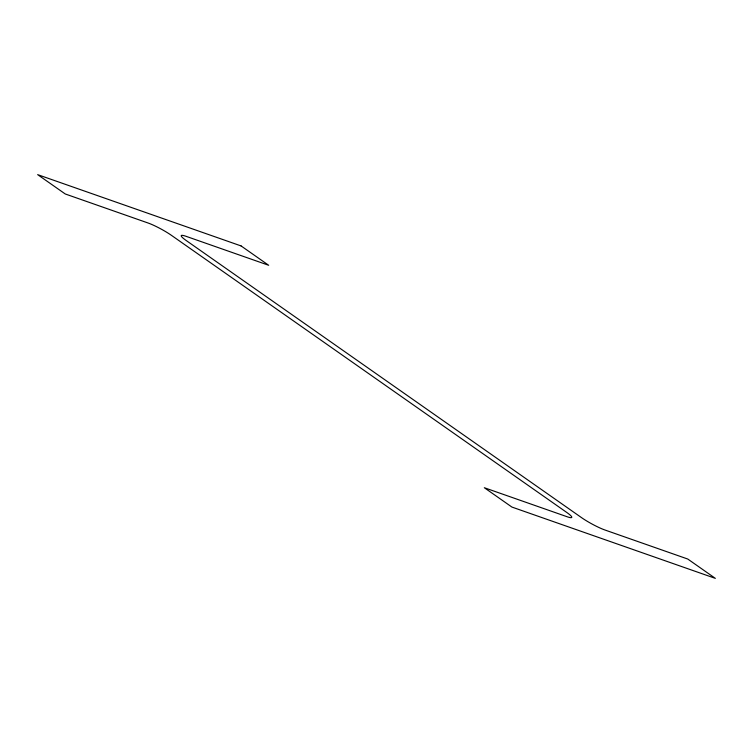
<?xml version="1.0" encoding="UTF-8"?>
<svg xmlns="http://www.w3.org/2000/svg" width="753" height="753" viewBox="0 0 753 753"><rect width="100%" height="100%" fill="white"/><g stroke="black" fill="none" stroke-linecap="round" stroke-linejoin="round"><path stroke-width="1.13" d="M241.082 245.93L37.65 174.63L65.257 193.973L148.115 223.02A18.797 2.551 28.6 0 1 171.515 235.397L566.736 512.435A18.797 2.551 28.6 0 1 567.178 516.765L484.311 487.718L511.918 507.07L715.35 578.37L687.743 559.027L604.885 529.98A18.797 2.551 28.6 0 1 581.485 517.603L186.264 240.565A18.797 2.551 28.6 0 1 185.822 236.235L268.689 265.282L241.082 245.93"/></g></svg>
